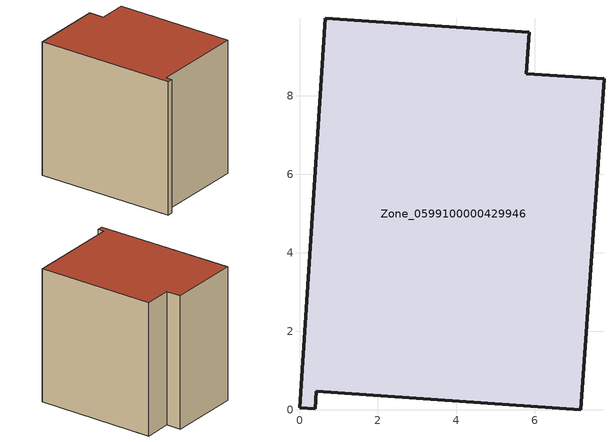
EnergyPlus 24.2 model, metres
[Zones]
Zone_0599100000429946
 floor ground (C_G): 7.77,8.44 7.18,0 0.43,0.47 0.4,0.02 0,0.05 0.65,9.98 5.86,9.62 5.78,8.56 z7.54
 wall outside (C_F): 5.78,8.56 5.86,9.62 0.65,9.98 0,0.05 0.4,0.02 0.43,0.47 7.18,0 7.77,8.44 5.78,8.56 z7.54:17.08
 roof outside (C_R): 7.18,0 7.77,8.44 5.78,8.56 5.86,9.62 0.65,9.98 0,0.05 0.4,0.02 0.43,0.47 z17.08
[BUILDING]
Pand.0599100000429946: North Axis=0; Terrain=City; Loads Convergence Tolerance Value=0.04; Temperature Convergence Tolerance Value=0.4; Solar Distribution=FullExterior; Maximum Number of Warmup Days=25; Minimum Number of Warmup Days=1
[Site:Location]
Rotterdam.The.Hague.AP_ZH_NLD Design_Conditions: Latitude=51.96; Longitude=4.45; Time Zone=1; Elevation=-4.5
[SITE:GROUNDTEMPERATURE:BUILDINGSURFACE]
18, 18, 18, 18, 18, 18, 18, 18, 18, 18, 18, 18
[MATERIAL] Thermal Absorptance=0.9; Solar Absorptance=0.7; Visible Absorptance=0.7
Name | Roughness | Thickness | Conductivity | Density | Specific Heat
G.TI.2006-2014 | MediumSmooth | 0.15 | 0.06 | 540 | 1210
F.TI.2006-2014 | Rough | 0.3 | 0.12 | 1920 | 840
R.TI.2006-2014 | MediumRough | 0.2 | 0.08 | 1500 | 1000
[CONSTRUCTION]
C_G: G.TI.2006-2014
C_F: F.TI.2006-2014
C_R: R.TI.2006-2014
[ZONE]
Zone_0599100000429946: Type=1; Multiplier=1; Ceiling Height=Autocalculate; Volume=Autocalculate; Floor Area=autocalculate; Part of Total Floor Area=Yes
[ZONEINFILTRATION:DESIGNFLOWRATE]
Infil_Zone_0599100000429946: Zone or ZoneList or Space or SpaceList=Zone_0599100000429946; Schedule=AlwaysOn; Design Flow Rate Calculation Method=Flow/Area; Flow Rate per Floor Area=0.0015; Constant Term Coefficient=1; Temperature Term Coefficient=0; Velocity Term Coefficient=0; Velocity Squared Term Coefficient=0
[HVACTEMPLATE:ZONE:IDEALLOADSAIRSYSTEM]
Zone_0599100000429946: Maximum Heating Supply Air Temperature=50; Minimum Cooling Supply Air Temperature=13; Maximum Heating Supply Air Humidity Ratio=0.0156; Minimum Cooling Supply Air Humidity Ratio=0.0077; Heating Limit=NoLimit; Cooling Limit=NoLimit; Dehumidification Control Type=ConstantSensibleHeatRatio; Cooling Sensible Heat Ratio=0.7; Dehumidification Setpoint=60; Humidification Control Type=None; Humidification Setpoint=30; Outdoor Air Method=None; Outdoor Air Flow Rate per Person=0.00944; Outdoor Air Flow Rate per Zone Floor Area=0; Outdoor Air Flow Rate per Zone=0; Demand Controlled Ventilation Type=None; Outdoor Air Economizer Type=NoEconomizer; Heat Recovery Type=None; Sensible Heat Recovery Effectiveness=0.7; Latent Heat Recovery Effectiveness=0.65
[ZONECONTROL:THERMOSTAT]
ThermostatControl_Zone_0599100000429946: Zone or ZoneList=Zone_0599100000429946; Control Type Schedule=DualSetpointControlType; Control 1=Thermostat_Zone_0599100000429946; Temperature Difference Between Cutout And Setpoint=0
[THERMOSTATSETPOINT:DUALSETPOINT]
Thermostat_Zone_0599100000429946: Heating Setpoint Temperature Schedule=HeatingSetpoint_Zone_0599100000429946; Cooling Setpoint Temperature Schedule=CoolingSetpoint_Zone_0599100000429946
[SCHEDULE:COMPACT]
HeatingSetpoint_Zone_0599100000429946: Through: 12/31, For: AllDays, Until: 24:00, 21
CoolingSetpoint_Zone_0599100000429946: Through: 12/31, For: AllDays, Until: 24:00, 24
DualSetpointControlType: Through: 12/31, For: AllDays, Until: 24:00, 4
AlwaysOn: Through: 12/31, For: AllDays, Until: 24:00, 1
